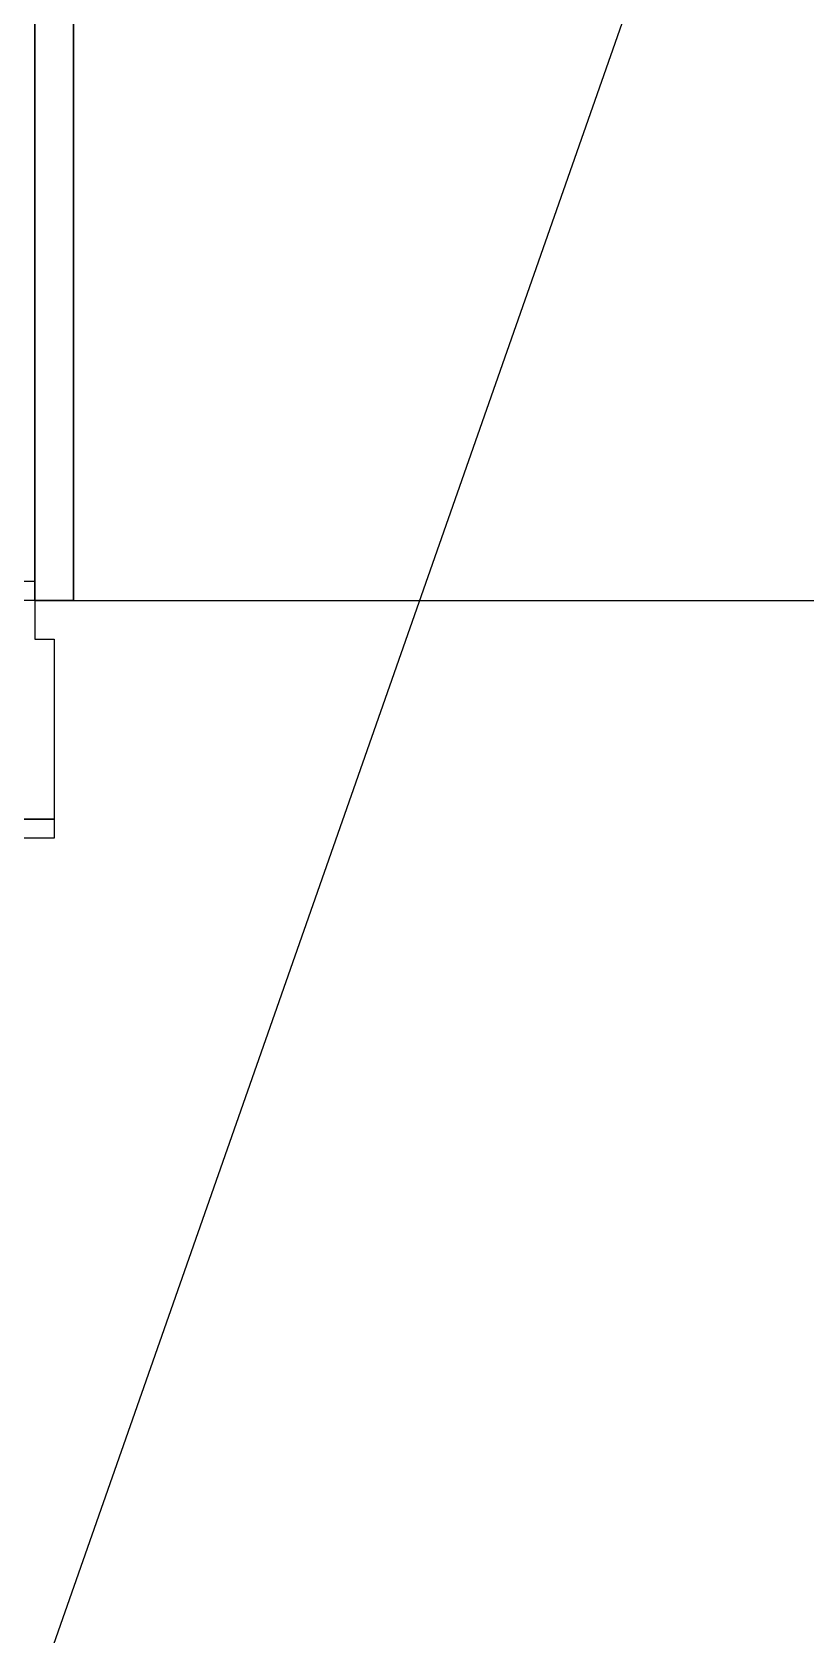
# Model space of a CAD drawing. Header units: millimetres. Extents: x 188.6 to 263.2, y 40.1 to 120.1.
# Drawn here: x 212.788 to 213.39, y 89.32 to 90.567 of the extents above; entities that cross this region are included whole.
import ezdxf

# ---------------------------------------------------------------- set-up
doc = ezdxf.new("R2010")
doc.units = ezdxf.units.MM
doc.linetypes.add('_XREF_APTOS 603 E 604$0$XREF-TIPO$0$HIDDEN2', pattern=[0.1875, 0.125, -0.0625])
for name, color, linetype in [('_XREF_APTOS 603 E 604$0$C-MC-COTAS', 8, 'Continuous'), ('_XREF_APTOS 603 E 604$0$R-MC-REBOCO', 8, 'Continuous'), ('ARQ', 8, 'Continuous'), ('INC-HID-TEXTO', 7, 'Continuous')]:
    doc.layers.add(name, color=color, linetype=linetype)
doc.styles.add('60-100', font='romans.shx', dxfattribs={"height": 0.16})
doc.dimstyles.new('SETAS75', dxfattribs={"dimtxt": 0.16, "dimasz": 0.15, "dimexe": 0.15, "dimexo": 0, "dimgap": 0.1, "dimtad": 1, "dimzin": 10, "dimdsep": 46, "dimtxsty": '60-100', "dimblk1": 'OPEN', "dimblk2": 'OPEN', "dimsah": 1, "dimcen": 0, "dimclrd": 244, "dimclre": 244, "dimclrt": 7, "dimadec": 0, "dimazin": 0, "dimtfac": 1, "dimtix": 1, "dimtmove": 2, "dimatfit": 3, "dimldrblk": 'OPEN', "dimfxl": 0.15, "dimtolj": 1, "dimtzin": 6, "dimarcsym": 0})

# ---------------------------------------------------------------- blocks, each defined once
blk = doc.blocks.new('_XREF_APTOS 603 E 604$0$23784628347')
at = {"layer": 'ARQ'}
for p, q in [((149.8874, 20.4651), (149.8874, 21.4651)), ((149.8874, 21.4651), (149.9174, 21.4651)), ((149.9174, 21.4651), (149.8874, 21.4651)), ((149.8874, 21.4651), (149.8874, 20.4651)), ((149.9174, 21.4651), (149.9174, 20.4651)), ((149.9174, 20.4651), (149.9174, 21.4651)), ((149.8374, 20.4801), (149.8874, 20.4801)), ((149.8374, 20.4651), (149.8374, 20.4801)), ((150.8874, 20.4801), (150.9374, 20.4801)), ((150.8874, 20.4651), (150.8874, 20.4801)), ((150.9374, 20.4801), (150.9374, 20.4651)), ((149.8724, 20.4651), (149.8374, 20.4651)), ((149.8374, 20.4651), (149.8724, 20.4651)), ((149.8724, 20.2951), (149.8724, 20.4651)), ((149.8874, 20.4651), (149.8724, 20.4651)), ((149.9174, 20.4651), (149.8874, 20.4651)), ((149.8874, 20.4651), (149.9174, 20.4651)), ((149.8874, 20.4651), (149.8874, 20.4351)), ((149.9174, 20.4651), (150.8874, 20.4651)), ((150.8874, 20.4351), (150.8874, 20.4651)), ((150.9024, 20.4651), (150.8874, 20.4651)), ((150.9024, 20.4651), (150.9374, 20.4651)), ((150.9024, 20.4651), (150.9024, 20.2951)), ((149.8874, 20.4351), (149.9024, 20.4351)), ((149.9024, 20.4351), (149.9024, 20.2951)), ((150.8724, 20.4351), (150.8874, 20.4351)), ((150.8724, 20.2951), (150.8724, 20.4351)), ((149.8524, 20.2801), (149.8524, 20.2951)), ((149.9024, 20.2951), (149.8524, 20.2951)), ((149.8724, 20.2951), (149.9024, 20.2951)), ((149.9024, 20.2951), (149.9024, 20.2801)), ((150.8724, 20.2801), (150.8724, 20.2951)), ((150.8724, 20.2951), (150.9124, 20.2951)), ((150.9224, 20.2951), (150.8724, 20.2951)), ((150.9224, 20.2951), (150.9224, 20.2801)), ((149.9024, 20.2801), (149.8524, 20.2801)), ((150.9224, 20.2801), (150.8724, 20.2801))]:
    blk.add_line(p, q, dxfattribs=at)
at = {"layer": 'ARQ', "color": 8, "linetype": '_XREF_APTOS 603 E 604$0$XREF-TIPO$0$HIDDEN2', "lineweight": 13}
blk.add_arc((149.9024, 20.4802), 0.985, 359.9934, 90.8726, dxfattribs=at)
blk = doc.blocks.new('A$C0BE265FA')
at = {"layer": '_XREF_APTOS 603 E 604$0$R-MC-REBOCO'}
blk.add_line((1.4987, 2.2301), (1.4987, 2.2301), dxfattribs=at)
at = {"layer": '_XREF_APTOS 603 E 604$0$C-MC-COTAS'}
blk.add_blockref('_XREF_APTOS 603 E 604$0$23784628347', (-148.4188, -18.2349), dxfattribs=at)
blk = doc.blocks.new('_OPEN')
at = {"color": 0, "linetype": 'ByBlock'}
for p, q in [((-1, 0.1667), (0, 0)), ((0, 0), (-1, -0.1667)), ((0, 0), (-1, 0))]:
    blk.add_line(p, q, dxfattribs=at)

msp = doc.modelspace()

# ---------------------------------------------------------------- block references
at = {"layer": 'ARQ'}
msp.add_blockref('A$C0BE265FA', (211.3213, 87.8947), dxfattribs=at)

# ---------------------------------------------------------------- next in the draw order: leaders
at = {"layer": 'INC-HID-TEXTO'}
msp.add_leader([(211.8889, 86.6998), (213.4934, 91.2778), (216.1123, 91.2778)], dimstyle='SETAS75', dxfattribs=at)

doc.saveas('drawing.dxf')
